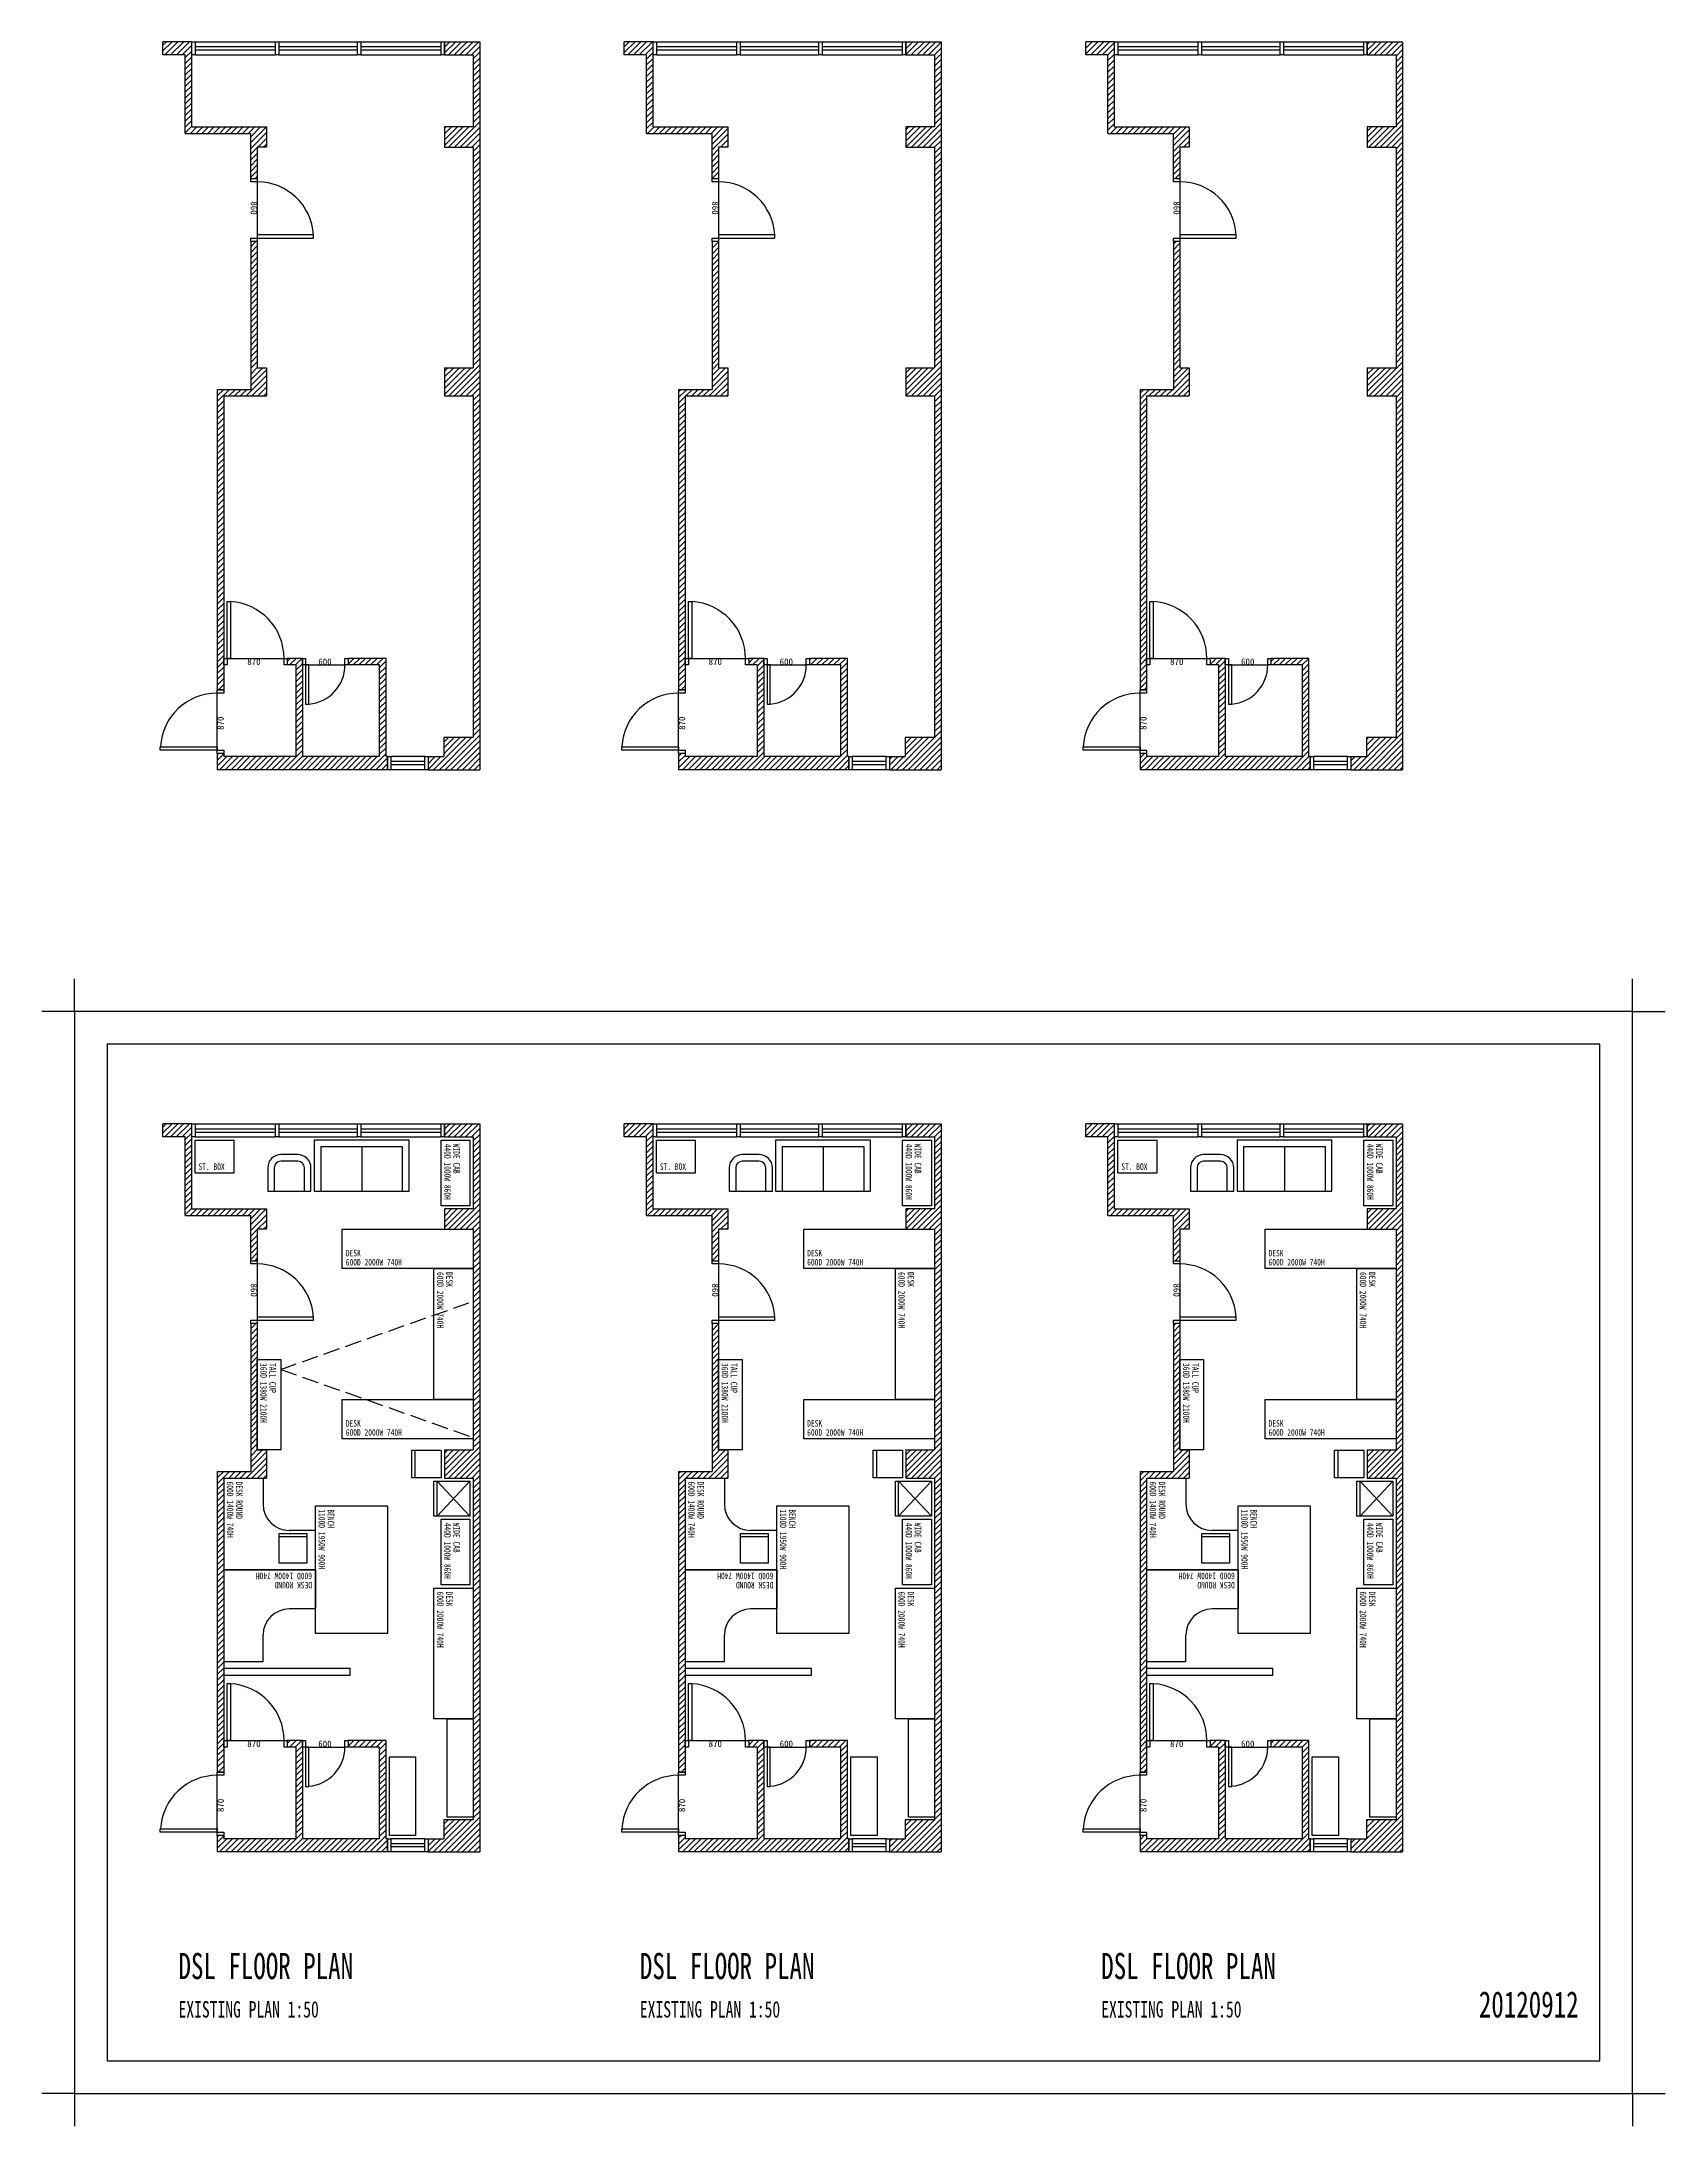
# Model space of a CAD drawing. Extents: x -500 to 78170, y -84136 to 31342.
# Drawn here: x -500 to 24300, y -500 to 31342 of the extents above; entities that cross this region are included whole.
import ezdxf
from ezdxf.enums import TextEntityAlignment as Align

# ---------------------------------------------------------------- set-up
doc = ezdxf.new("R2010")
doc.units = 0
doc.header["$LTSCALE"] = 1000
doc.header["$MEASUREMENT"] = 0
doc.linetypes.add('DASH', pattern=[0.35, 0.25, -0.1])
doc.layers.get('DEFPOINTS').update_dxf_attribs({"color": 9})
for name, color, linetype in [('3-WALL', 3, 'Continuous'), ('4-LINE', 7, 'Continuous'), ('5-DOOR', 1, 'Continuous'), ('6-WIN', 6, 'Continuous'), ('ANALYSIS', 6, 'Continuous'), ('hatch', 9, 'Continuous'), ('I-FURN', 4, 'Continuous'), ('T-DESB', 3, 'Continuous')]:
    doc.layers.add(name, color=color, linetype=linetype)
doc.styles.add('HZTXT', font='SimSun.ttf', dxfattribs={"width": 0.8})
doc.styles.get("Standard").update_dxf_attribs({"font": 'SimSun.ttf'})
pattern_1 = [(45, (-34360.05, 28016.62), (-44.19417, 44.19417), [])]

# ---------------------------------------------------------------- blocks, each defined once
blk = doc.blocks.new('TALL CUP')
at = {"layer": 'I-FURN'}
blk.add_lwpolyline([(0, 1380), (360, 1380), (360, 0), (0, 0)], close=True, dxfattribs=at)
at = {"layer": 'T-DESB', "style": 'HZTXT', "width": 0.7}
for s, p in [('360D 1380W 2100H', (47, 1327)), ('TALL CUP', (186, 1327))]:
    blk.add_text(s, height=100, rotation=270, dxfattribs=at).set_placement(p)
blk = doc.blocks.new('DESK')
at = {"layer": 'I-FURN'}
blk.add_lwpolyline([(-600, 0), (0, 0), (0, -2000), (-600, -2000)], close=True, dxfattribs=at)
at = {"layer": 'T-DESB', "style": 'HZTXT', "width": 0.7}
for s, p in [('600D 2000W 740H', (-553, -53)), ('DESK', (-414, -53))]:
    blk.add_text(s, height=100, rotation=270, dxfattribs=at).set_placement(p)
blk = doc.blocks.new('DESK ROUND')
at = {"layer": 'I-FURN'}
for p, q in [((0, 1400), (0, 0)), ((0, 1400), (600, 1400)), ((600, 1400), (600, 1000)), ((1400, 600), (1000, 600)), ((1400, 0), (1400, 600)), ((0, 0), (1400, 0))]:
    blk.add_line(p, q, dxfattribs=at)
blk.add_arc((1000, 1000), 400, 180, 270, dxfattribs=at)
at = {"layer": 'T-DESB', "style": 'HZTXT', "width": 0.7}
for s, p in [('600D 1400W 740H', (47, 1347)), ('DESK ROUND', (186, 1347))]:
    blk.add_text(s, height=100, rotation=270, dxfattribs=at).set_placement(p)
blk = doc.blocks.new('TALL BENCH')
at = {"layer": 'I-FURN'}
blk.add_lwpolyline([(0, 0), (1100, 0), (1100, -1950), (0, -1950)], close=True, dxfattribs=at)
at = {"layer": 'T-DESB', "style": 'HZTXT', "width": 0.7}
for s, p in [('1100D 1950W 900H', (47, -53)), ('BENCH', (186, -53))]:
    blk.add_text(s, height=100, rotation=270, dxfattribs=at).set_placement(p)
blk = doc.blocks.new('FRIDGE')
at = {"layer": 'I-FURN'}
for p, q in [((50, 0), (50, 530)), ((50, 0), (550, 530)), ((50, 530), (550, 0))]:
    blk.add_line(p, q, dxfattribs=at)
blk.add_lwpolyline([(0, 0), (0, 530), (550, 530), (550, 0)], close=True, dxfattribs=at)
blk = doc.blocks.new('LOW CAB')
at = {"layer": 'I-FURN'}
blk.add_line((50, 420), (50, 0), dxfattribs=at)
blk.add_lwpolyline([(0, 0), (0, 420), (450, 420), (450, 0)], close=True, dxfattribs=at)
blk = doc.blocks.new('WIDE CAB')
at = {"layer": 'I-FURN'}
blk.add_lwpolyline([(0, 1000), (440, 1000), (440, 0), (0, 0)], close=True, dxfattribs=at)
at = {"layer": 'T-DESB', "style": 'HZTXT', "width": 0.7}
for s, p in [('440D 1000W 860H', (47, 947)), ('WIDE CAB', (186, 947))]:
    blk.add_text(s, height=100, rotation=270, dxfattribs=at).set_placement(p)
blk = doc.blocks.new('SHELVING')
at = {"layer": 'I-FURN'}
blk.add_lwpolyline([(0, 1500), (400, 1500), (400, 0), (0, 0)], close=True, dxfattribs=at)
blk = doc.blocks.new('SHELVING 2')
at = {"layer": 'I-FURN'}
blk.add_lwpolyline([(400, 0), (0, 0), (0, 1200), (400, 1200)], close=True, dxfattribs=at)
blk = doc.blocks.new('TITLE BLOCK A3')
blk.add_lwpolyline([(500, 16030), (500, 500), (23300, 500), (23300, 16030)], close=True)
at = {"layer": 'DEFPOINTS', "color": 2}
for p, q in [((0, 16530), (0, 17030)), ((23800, 16530), (23800, 17030)), ((0, 16530), (-500, 16530)), ((23800, 16530), (24300, 16530)), ((0, 0), (-500, 0)), ((0, 0), (0, -500)), ((23800, 0), (23800, -500)), ((23800, 0), (24300, 0))]:
    blk.add_line(p, q, dxfattribs=at)
at = {"layer": 'DEFPOINTS'}
blk.add_lwpolyline([(0, 16530), (0, 0), (23800, 0), (23800, 16530)], close=True, dxfattribs=at)
blk = doc.blocks.new('COUCH')
at = {"layer": 'I-FURN'}
for p, q in [((0, 360), (0, 0)), ((100, 360), (100, 0)), ((460, 560), (200, 560)), ((460, 460), (200, 460)), ((560, 0), (560, 360)), ((660, 0), (660, 360)), ((0, 0), (660, 0))]:
    blk.add_line(p, q, dxfattribs=at)
for centre, radius, start, end in [((200, 360), 200, 90, 180), ((200, 360), 100, 90, 180), ((460, 360), 200, 0, 90), ((460, 360), 100, 0, 90)]:
    blk.add_arc(centre, radius, start, end, dxfattribs=at)
blk = doc.blocks.new('SOFA')
at = {"layer": 'I-FURN'}
blk.add_line((725, 680), (725, 0), dxfattribs=at)
blk.add_lwpolyline([(1450, 0), (1450, 780), (0, 780), (0, 0)], close=True, dxfattribs=at)
blk.add_lwpolyline([(1350, 0), (1350, 680), (100, 680), (100, 0)], dxfattribs=at)
blk = doc.blocks.new('ST. BOX')
at = {"layer": 'I-FURN'}
for p, q in [((0, 500), (600, 500)), ((0, 0), (0, 500)), ((600, 0), (600, 500)), ((0, 0), (600, 0))]:
    blk.add_line(p, q, dxfattribs=at)
at = {"layer": 'T-DESB', "style": 'HZTXT', "width": 0.7}
blk.add_text('ST. BOX', height=100, dxfattribs=at).set_placement((53, 47))
blk = doc.blocks.new('BASE')
at = {"layer": 'hatch'}
h = blk.add_hatch(dxfattribs=at)
h.set_pattern_fill('ANSI31', color=256, scale=500, style=0)
h.set_pattern_definition(pattern_1)
h.paths.add_polyline_path([(-590, 9520), (410, 9520), (410, 8830), (510, 8830), (510, 9310), (650, 9310), (650, 9620), (-490, 9620), (-490, 10920), (-930, 10920), (-930, 10720), (-590, 10720)])
h = blk.add_hatch(dxfattribs=at)
h.set_pattern_fill('ANSI31', color=256, scale=500, style=0)
h.set_pattern_definition(pattern_1)
h.paths.add_polyline_path([(3370, 5510), (3810, 5510), (3810, 290), (3360, 290), (3360, 0), (3120, 0), (3120, -200), (3910, -200), (3910, 10920), (3370, 10920), (3370, 10720), (3810, 10720), (3810, 9620), (3370, 9620), (3370, 9310), (3810, 9310), (3810, 5940), (3370, 5940)])
h = blk.add_hatch(dxfattribs=at)
h.set_pattern_fill('ANSI31', color=256, scale=500, style=0)
h.set_pattern_definition(pattern_1)
h.paths.add_polyline_path([(410, 5610), (-100, 5610), (-100, 1020), (0, 1020), (0, 5510), (650, 5510), (650, 5940), (510, 5940), (510, 7870), (410, 7870)])
h = blk.add_hatch(dxfattribs=at)
h.set_pattern_fill('ANSI31', color=256, scale=500, style=0)
h.set_pattern_definition(pattern_1)
h.paths.add_polyline_path([(2500, -200), (2500, 0), (2480, 0), (2480, 1500), (1900, 1500), (1900, 1400), (2380, 1400), (2380, 0), (1200, 0), (1200, 1500), (970, 1500), (970, 1400), (1100, 1400), (1100, 0), (0, 0), (0, 50), (-100, 50), (-100, -200)])
at = {"layer": '3-WALL'}
for p, q in [((-490, 10920), (-930, 10920)), ((-490, 9620), (-490, 10920)), ((3370, 10720), (3370, 10920)), ((3370, 10920), (3910, 10920)), ((3370, 10720), (3810, 10720)), ((3810, 10720), (3810, 9620)), ((-490, 9620), (650, 9620)), ((650, 9620), (650, 9310)), ((3810, 9620), (3370, 9620)), ((3370, 9620), (3370, 9310)), ((650, 9310), (510, 9310)), ((510, 9310), (510, 8830)), ((3370, 9310), (3810, 9310)), ((3810, 9310), (3810, 5940)), ((510, 7870), (410, 7870)), ((510, 7870), (510, 5940)), ((510, 5940), (650, 5940)), ((650, 5940), (650, 5510)), ((3370, 5940), (3810, 5940)), ((3370, 5940), (3370, 5510)), ((0, 5510), (650, 5510)), ((0, 5510), (0, 1020)), ((3370, 5510), (3810, 5510)), ((3810, 5510), (3810, 290)), ((970, 1500), (970, 1400)), ((1200, 1500), (970, 1500)), ((1100, 1400), (970, 1400)), ((1100, 1400), (1100, 0)), ((1200, 1500), (1200, 0)), ((2480, 1500), (1900, 1500)), ((1900, 1500), (1900, 1400)), ((2380, 1400), (1900, 1400)), ((2380, 0), (2380, 1400)), ((2480, 0), (2480, 1500)), ((0, 1020), (-100, 1020)), ((0, 50), (-100, 50)), ((0, 50), (0, 0)), ((1100, 0), (0, 0)), ((3810, 290), (3360, 290)), ((3360, 290), (3360, 0)), ((2500, -200), (-100, -200)), ((2380, 0), (1200, 0)), ((2500, 0), (2480, 0)), ((2500, 0), (2500, -200)), ((3120, 0), (3120, -200)), ((3120, 0), (3360, 0)), ((3120, -200), (3910, -200))]:
    blk.add_line(p, q, dxfattribs=at)
at = {"layer": '5-DOOR'}
for p, q in [((510, 8780), (510, 7920)), ((50, 1500), (920, 1500)), ((1250, 1400), (1850, 1400)), ((-100, 100), (-100, 970))]:
    blk.add_line(p, q, dxfattribs=at)
for points in [[(410, 8830), (510, 8830), (510, 8780), (410, 8780)], [(510, 7970), (510, 7920), (1370, 7920), (1370, 7970)], [(410, 7920), (510, 7920), (510, 7870), (410, 7870)], [(100, 1500), (50, 1500), (50, 2370), (100, 2370)], [(0, 1400), (0, 1500), (50, 1500), (50, 1400)], [(920, 1400), (920, 1500), (970, 1500), (970, 1400)], [(1200, 1400), (1200, 1500), (1250, 1500), (1250, 1400)], [(1300, 1400), (1250, 1400), (1250, 800), (1300, 800)], [(1850, 1400), (1850, 1500), (1900, 1500), (1900, 1400)], [(0, 970), (-100, 970), (-100, 1020), (0, 1020)], [(-100, 150), (-100, 100), (-970, 100), (-970, 150)], [(0, 50), (-100, 50), (-100, 100), (0, 100)]]:
    blk.add_lwpolyline(points, close=True, dxfattribs=at)
for centre, radius, start, end in [((510, 7920), 860, 3.333, 90), ((50, 1500), 870, 0, 86.7053), ((1250, 1400), 600, 274.7802, 360), ((-100, 100), 870, 90, 176.7053)]:
    blk.add_arc(centre, radius, start, end, dxfattribs=at)
at = {"layer": '6-WIN'}
for p, q in [((-440, 10920), (788, 10920)), ((-440, 10845), (788, 10845)), ((838, 10920), (2042, 10920)), ((838, 10845), (2042, 10845)), ((2092, 10920), (3320, 10920)), ((2092, 10845), (3320, 10845)), ((-440, 10795), (788, 10795)), ((-440, 10720), (788, 10720)), ((838, 10795), (2042, 10795)), ((838, 10720), (2042, 10720)), ((2092, 10795), (3320, 10795)), ((2092, 10720), (3320, 10720)), ((3070, 0), (2550, 0)), ((3070, -75), (2550, -75)), ((3070, -125), (2550, -125)), ((3070, -200), (2550, -200))]:
    blk.add_line(p, q, dxfattribs=at)
for points in [[(-490, 10920), (-440, 10920), (-440, 10720), (-490, 10720)], [(788, 10920), (838, 10920), (838, 10720), (788, 10720)], [(2042, 10920), (2092, 10920), (2092, 10720), (2042, 10720)], [(3320, 10920), (3370, 10920), (3370, 10720), (3320, 10720)], [(2500, 0), (2550, 0), (2550, -200), (2500, -200)], [(3070, 0), (3120, 0), (3120, -200), (3070, -200)]]:
    blk.add_lwpolyline(points, close=True, dxfattribs=at)
at = {"layer": 'DEFPOINTS'}
for p, q in [((-930, 10720), (-930, 10920)), ((3910, 10920), (3910, -200)), ((-590, 10720), (-930, 10720)), ((-590, 9520), (-590, 10720)), ((-590, 9520), (410, 9520)), ((410, 8830), (410, 9520)), ((410, 7870), (410, 5610)), ((-100, 5610), (-100, 1020)), ((-100, 5610), (410, 5610)), ((-100, 50), (-100, -200))]:
    blk.add_line(p, q, dxfattribs=at)
at = {"layer": '5-DOOR'}
for s, rotation, p in [('860', 270, (410, 8380)), ('870', 90, (0, 510))]:
    blk.add_text(s, height=100, rotation=rotation, dxfattribs=at).set_placement(p, align=Align.CENTER)
for s, p in [('870', (460, 1400)), ('600', (1545, 1400))]:
    blk.add_text(s, height=100, dxfattribs=at).set_placement(p, align=Align.CENTER)

msp = doc.modelspace()

# ---------------------------------------------------------------- linework, layer by layer
at = {"layer": '4-LINE', "linetype": 'DASH'}
for q in [(6092, 12104), (6092, 10021)]:
    msp.add_line((3152, 11062), q, dxfattribs=at)
at = {"layer": '4-LINE'}
for p, q in [((4212, 6492), (2282, 6492)), ((2282, 6392), (4212, 6392)), ((4212, 6392), (4212, 6492)), ((11259, 6492), (9329, 6492)), ((9329, 6392), (11259, 6392)), ((11259, 6392), (11259, 6492)), ((18307, 6492), (16377, 6492)), ((16377, 6392), (18307, 6392)), ((18307, 6392), (18307, 6492))]:
    msp.add_line(p, q, dxfattribs=at)

# ---------------------------------------------------------------- block references
for name, p in [('BASE', (2282, 20422)), ('BASE', (9329, 20422)), ('BASE', (16377, 20422)), ('TITLE BLOCK A3', (0, 0)), ('BASE', (2282, 3892)), ('BASE', (9329, 3892)), ('BASE', (16377, 3892))]:
    msp.add_blockref(name, p)
at = {"layer": '3-WALL'}
for name, p in [('WIDE CAB', (5602, 13562)), ('WIDE CAB', (12649, 13562)), ('WIDE CAB', (19697, 13562)), ('DESK', (6092, 12602)), ('DESK', (13139, 12602)), ('DESK', (20187, 12602)), ('TALL CUP', (2792, 9832)), ('TALL CUP', (9839, 9832)), ('TALL CUP', (16887, 9832)), ('LOW CAB', (5152, 9407)), ('LOW CAB', (12199, 9407)), ('LOW CAB', (19247, 9407)), ('DESK ROUND', (2282, 8002)), ('FRIDGE', (5492, 8822)), ('DESK ROUND', (9329, 8002)), ('FRIDGE', (12539, 8822)), ('DESK ROUND', (16377, 8002)), ('FRIDGE', (19587, 8822)), ('TALL BENCH', (3682, 8977)), ('TALL BENCH', (10729, 8977)), ('TALL BENCH', (17777, 8977)), ('WIDE CAB', (5602, 7772)), ('WIDE CAB', (12649, 7772)), ('WIDE CAB', (19697, 7772)), ('DESK', (6092, 7722)), ('DESK', (13139, 7722)), ('DESK', (20187, 7722)), ('SHELVING', (5692, 4222)), ('SHELVING', (12739, 4222)), ('SHELVING', (19787, 4222)), ('SHELVING 2', (4812, 3942)), ('SHELVING 2', (11859, 3942)), ('SHELVING 2', (18907, 3942))]:
    msp.add_blockref(name, p, dxfattribs=at)
for name, p, rotation in [('DESK', (4092, 13202), 90), ('DESK', (11139, 13202), 90), ('DESK', (18187, 13202), 90), ('DESK', (4092, 10602), 90), ('DESK', (11139, 10602), 90), ('DESK', (18187, 10602), 90), ('LOW CAB', (3128, 8553), 270), ('LOW CAB', (10176, 8553), 270), ('LOW CAB', (17223, 8553), 270), ('DESK ROUND', (2282, 8002), 270), ('DESK ROUND', (9329, 8002), 270), ('DESK ROUND', (16377, 8002), 270)]:
    msp.add_blockref(name, p, dxfattribs=dict(at, rotation=rotation))
at = {"layer": 'ANALYSIS'}
for name, p in [('ST. BOX', (1842, 14062)), ('COUCH', (2953, 13782)), ('SOFA', (3663, 13782)), ('ST. BOX', (8889, 14062)), ('COUCH', (10001, 13782)), ('SOFA', (10711, 13782)), ('ST. BOX', (15937, 14062)), ('COUCH', (17048, 13782)), ('SOFA', (17758, 13782))]:
    msp.add_blockref(name, p, dxfattribs=at)

# ---------------------------------------------------------------- texts
at = {"layer": 'T-DESB', "style": 'HZTXT', "width": 0.7}
for s, height, p in [('DSL FLOOR PLAN', 400, (1590, 1748)), ('DSL FLOOR PLAN', 400, (8637, 1748)), ('DSL FLOOR PLAN', 400, (15684, 1748)), ('EXISTING PLAN 1:50', 250, (1590, 1162)), ('EXISTING PLAN 1:50', 250, (8637, 1162)), ('EXISTING PLAN 1:50', 250, (15684, 1162)), ('20120912', 400, (21452, 1162))]:
    msp.add_text(s, height=height, dxfattribs=at).set_placement(p)

doc.saveas('drawing.dxf')
